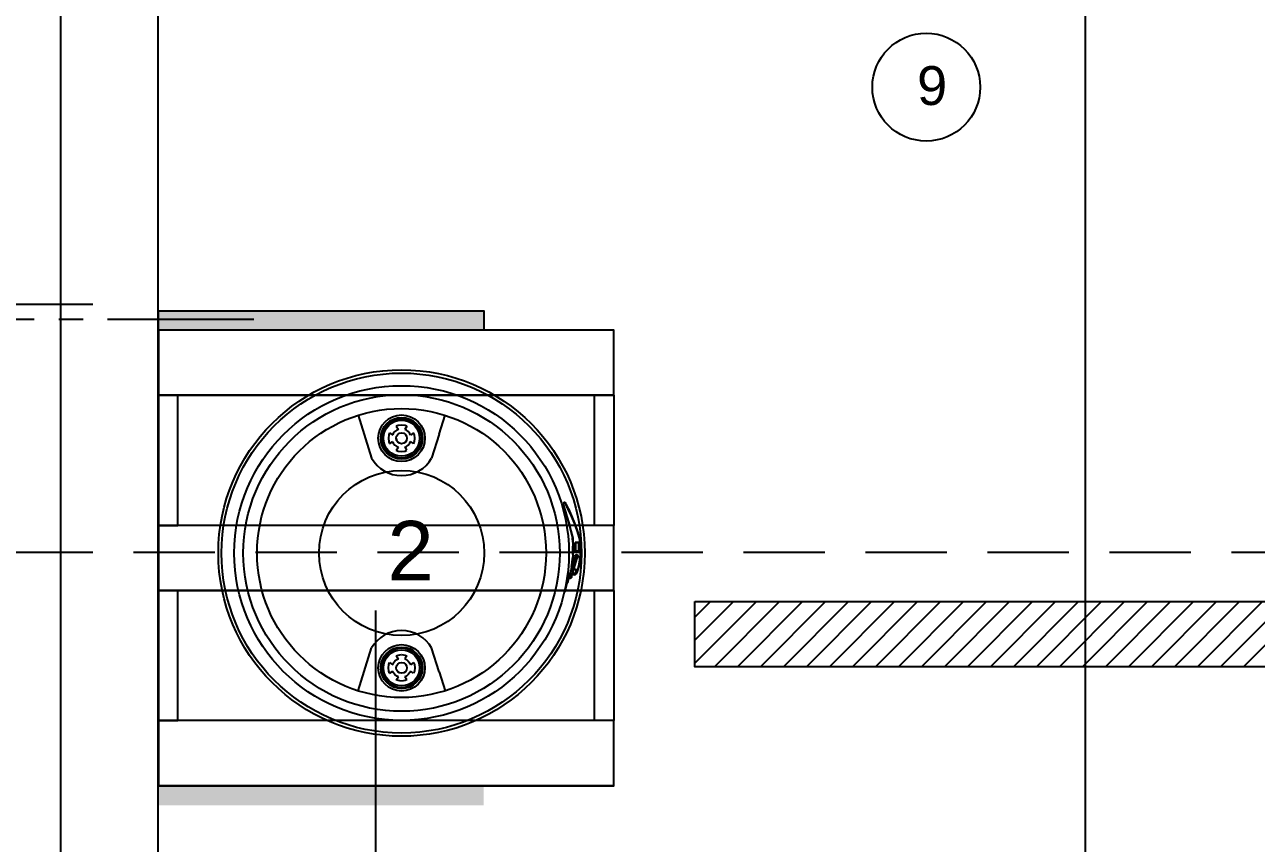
# Model space of a CAD drawing. Header units: millimetres. Extents: x 19989 to 114677, y -6335 to 49043.
# Drawn here: x 78277 to 80170, y 36350 to 37608 of the extents above; entities that cross this region are included whole.
import ezdxf

# ---------------------------------------------------------------- set-up
doc = ezdxf.new("R2010")
doc.units = ezdxf.units.MM
doc.header["$MEASUREMENT"] = 0
doc.linetypes.add('( Hidden )', pattern=[0.375, 0.25, -0.125])
doc.linetypes.add('CENTER2', pattern=[1.125, 0.75, -0.125, 0.125, -0.125])
doc.layers.get('Defpoints').update_dxf_attribs({"lineweight": 0})
doc.layers.add('Edges', color=7, linetype='Continuous')
doc.styles.add('ISO9', font='iso9.shx')
doc.styles.get("Standard").update_dxf_attribs({"font": 'arial.ttf'})
doc.dimstyles.new('DIM100', dxfattribs={"dimscale": 100, "dimtxt": 1, "dimasz": 1, "dimexe": 1, "dimexo": 1, "dimgap": 1, "dimtad": 1, "dimdec": 0, "dimzin": 0, "dimdsep": 46, "dimtxsty": 'ISO9', "dimblk1": 'TICK', "dimblk2": 'TICK', "dimsah": 1, "dimcen": 0.09, "dimclrd": 15, "dimclre": 15, "dimclrt": 1, "dimadec": 0, "dimazin": 0, "dimtfac": 1, "dimtdec": 0, "dimtofl": 0, "dimtmove": 2, "dimatfit": 3, "dimldrblk": 'TICK', "dimfxl": 1, "dimtolj": 1, "dimtzin": 0, "dimarcsym": 0})

# ---------------------------------------------------------------- blocks, each defined once
blk = doc.blocks.new('plasticwaterdrumplan')
at = {"layer": 'Edges'}
for p, q in [((19.145, 3.546), (22.004, 2.658)), ((37.522, 3.546), (34.663, 2.658)), ((19.798, 0.65), (19.828, 0.879)), ((19.828, 0.879), (19.879, 1.004)), ((19.879, 1.004), (20.087, 0.862)), ((20.087, 0.862), (20.13, 0.968)), ((20.13, 0.968), (20.231, 1.099)), ((20.231, 1.099), (20.363, 1.2)), ((20.327, 1.451), (20.452, 1.503)), ((20.327, 1.451), (20.468, 1.244)), ((20.363, 1.2), (20.468, 1.244)), ((20.452, 1.503), (20.68, 1.533)), ((20.68, 1.533), (20.909, 1.503)), ((20.68, 1.01), (20.773, 0.998)), ((21.034, 1.451), (20.892, 1.244)), ((20.892, 1.244), (20.998, 1.2)), ((20.909, 1.503), (21.034, 1.451)), ((20.998, 1.2), (21.129, 1.099)), ((21.129, 1.099), (21.23, 0.968)), ((21.23, 0.968), (21.274, 0.862)), ((21.481, 1.004), (21.274, 0.862)), ((21.481, 1.004), (21.533, 0.879)), ((21.533, 0.879), (21.563, 0.65)), ((35.134, 0.879), (35.104, 0.65)), ((35.186, 1.004), (35.134, 0.879)), ((35.186, 1.004), (35.393, 0.862)), ((35.437, 0.968), (35.393, 0.862)), ((35.538, 1.099), (35.437, 0.968)), ((35.669, 1.2), (35.538, 1.099)), ((35.758, 1.503), (35.633, 1.451)), ((35.633, 1.451), (35.775, 1.244)), ((35.775, 1.244), (35.669, 1.2)), ((35.987, 1.533), (35.758, 1.503)), ((35.987, 1.01), (35.894, 0.998)), ((36.215, 1.503), (35.987, 1.533)), ((36.341, 1.451), (36.199, 1.244)), ((36.304, 1.2), (36.199, 1.244)), ((36.341, 1.451), (36.215, 1.503)), ((36.436, 1.099), (36.304, 1.2)), ((36.537, 0.968), (36.436, 1.099)), ((36.581, 0.862), (36.537, 0.968)), ((36.788, 1.004), (36.581, 0.862)), ((36.839, 0.879), (36.788, 1.004)), ((36.87, 0.65), (36.839, 0.879)), ((19.828, 0.422), (19.798, 0.65)), ((19.879, 0.297), (19.828, 0.422)), ((19.879, 0.297), (20.087, 0.439)), ((20.13, 0.333), (20.087, 0.439)), ((20.231, 0.201), (20.13, 0.333)), ((20.363, 0.101), (20.231, 0.201)), ((20.327, -0.15), (20.468, 0.057)), ((20.468, 0.057), (20.363, 0.101)), ((20.998, 0.101), (20.892, 0.057)), ((21.034, -0.15), (20.892, 0.057)), ((21.129, 0.201), (20.998, 0.101)), ((21.23, 0.333), (21.129, 0.201)), ((21.274, 0.439), (21.23, 0.333)), ((21.481, 0.297), (21.274, 0.439)), ((21.533, 0.422), (21.481, 0.297)), ((21.563, 0.65), (21.533, 0.422)), ((35.104, 0.65), (35.134, 0.422)), ((35.134, 0.422), (35.186, 0.297)), ((35.186, 0.297), (35.393, 0.439)), ((35.393, 0.439), (35.437, 0.333)), ((35.437, 0.333), (35.538, 0.201)), ((35.538, 0.201), (35.669, 0.101)), ((35.633, -0.15), (35.775, 0.057)), ((35.669, 0.101), (35.775, 0.057)), ((36.199, 0.057), (36.304, 0.101)), ((36.341, -0.15), (36.199, 0.057)), ((36.304, 0.101), (36.436, 0.201)), ((36.436, 0.201), (36.537, 0.333)), ((36.537, 0.333), (36.581, 0.439)), ((36.788, 0.297), (36.581, 0.439)), ((36.788, 0.297), (36.839, 0.422)), ((36.839, 0.422), (36.87, 0.65)), ((20.452, -0.202), (20.327, -0.15)), ((20.68, -0.232), (20.452, -0.202)), ((20.909, -0.202), (20.68, -0.232)), ((21.034, -0.15), (20.909, -0.202)), ((35.633, -0.15), (35.758, -0.202)), ((35.758, -0.202), (35.987, -0.232)), ((35.987, -0.232), (36.215, -0.202)), ((36.215, -0.202), (36.341, -0.15)), ((20.411, -1.849), (22.004, -1.354)), ((36.256, -1.849), (34.663, -1.354)), ((20.411, -1.849), (19.15, -2.256)), ((36.256, -1.849), (37.517, -2.256)), ((25.724, -10.226), (26.594, -10.46)), ((25.728, -10.213), (26.776, -10.493)), ((26.359, -10.433), (26.532, -10.48)), ((26.364, -10.414), (26.537, -10.46)), ((26.537, -10.46), (26.532, -10.48)), ((26.537, -10.46), (26.59, -10.474)), ((26.599, -10.478), (26.59, -10.474)), ((26.594, -10.46), (26.602, -10.462)), ((26.607, -10.483), (26.599, -10.478)), ((26.616, -10.47), (26.602, -10.462)), ((26.602, -10.462), (26.745, -10.5)), ((26.607, -10.483), (26.614, -10.489)), ((26.621, -10.495), (26.614, -10.489)), ((26.623, -10.475), (26.616, -10.47)), ((26.628, -10.503), (26.621, -10.495)), ((26.629, -10.48), (26.623, -10.475)), ((26.633, -10.51), (26.628, -10.503)), ((26.635, -10.486), (26.629, -10.48)), ((26.638, -10.518), (26.633, -10.51)), ((26.64, -10.492), (26.635, -10.486)), ((26.642, -10.527), (26.638, -10.518)), ((26.645, -10.498), (26.64, -10.492)), ((26.641, -10.59), (26.644, -10.566)), ((26.646, -10.615), (26.641, -10.59)), ((26.645, -10.536), (26.642, -10.527)), ((26.644, -10.566), (26.654, -10.544)), ((26.649, -10.506), (26.645, -10.498)), ((26.646, -10.539), (26.645, -10.536)), ((26.65, -10.545), (26.646, -10.539)), ((26.658, -10.638), (26.646, -10.615)), ((26.653, -10.513), (26.649, -10.506)), ((26.65, -10.545), (26.649, -10.55)), ((26.658, -10.529), (26.65, -10.545)), ((26.656, -10.521), (26.653, -10.513)), ((26.654, -10.544), (26.67, -10.525)), ((26.658, -10.529), (26.656, -10.521)), ((26.676, -10.658), (26.658, -10.638)), ((26.662, -10.571), (26.66, -10.586)), ((26.66, -10.586), (26.663, -10.604)), ((26.668, -10.557), (26.662, -10.571)), ((26.663, -10.604), (26.673, -10.622)), ((26.679, -10.543), (26.668, -10.557)), ((26.67, -10.525), (26.692, -10.511)), ((26.673, -10.622), (26.688, -10.639)), ((26.699, -10.674), (26.676, -10.658)), ((26.696, -10.532), (26.679, -10.543)), ((26.696, -10.564), (26.688, -10.594)), ((26.688, -10.594), (26.696, -10.625)), ((26.688, -10.639), (26.708, -10.653)), ((26.692, -10.511), (26.717, -10.502)), ((26.718, -10.525), (26.696, -10.532)), ((26.718, -10.541), (26.696, -10.564)), ((26.696, -10.625), (26.718, -10.648)), ((26.725, -10.684), (26.699, -10.674)), ((26.708, -10.653), (26.731, -10.662)), ((26.717, -10.502), (26.745, -10.5)), ((26.742, -10.523), (26.718, -10.525)), ((26.749, -10.533), (26.718, -10.541)), ((26.718, -10.648), (26.772, -10.664)), ((26.731, -10.662), (26.756, -10.665)), ((26.767, -10.527), (26.742, -10.523)), ((26.745, -10.5), (26.773, -10.504)), ((26.745, -10.5), (26.772, -10.507)), ((26.78, -10.541), (26.749, -10.533)), ((26.756, -10.665), (26.772, -10.664)), ((26.791, -10.536), (26.767, -10.527)), ((26.8, -10.515), (26.772, -10.507)), ((26.772, -10.664), (26.81, -10.676)), ((26.773, -10.504), (26.8, -10.515)), ((26.776, -10.493), (27.012, -10.557)), ((26.776, -10.493), (26.8, -10.515)), ((26.78, -10.541), (26.805, -10.549)), ((26.811, -10.55), (26.791, -10.536)), ((26.8, -10.515), (26.823, -10.531)), ((26.811, -10.55), (26.805, -10.549)), ((26.812, -10.551), (26.811, -10.55)), ((26.812, -10.551), (26.846, -10.561)), ((26.823, -10.531), (26.841, -10.551)), ((26.841, -10.551), (26.846, -10.561)), ((26.846, -10.561), (27.073, -10.631)), ((27.073, -10.631), (27.115, -10.627)), ((27.078, -10.633), (27.073, -10.631)), ((27.078, -10.633), (27.114, -10.63)), ((27.087, -10.635), (27.078, -10.633)), ((27.087, -10.635), (27.114, -10.633)), ((27.098, -10.639), (27.087, -10.635)), ((27.098, -10.639), (27.114, -10.638)), ((27.11, -10.643), (27.098, -10.639)), ((27.11, -10.643), (27.114, -10.642)), ((27.114, -10.63), (27.115, -10.627)), ((27.114, -10.633), (27.114, -10.63)), ((27.114, -10.63), (27.168, -10.64)), ((27.114, -10.633), (27.168, -10.643)), ((27.114, -10.638), (27.114, -10.633)), ((27.114, -10.638), (27.167, -10.648)), ((27.114, -10.642), (27.166, -10.652)), ((27.148, -10.654), (27.114, -10.642)), ((27.169, -10.638), (27.115, -10.627)), ((27.165, -10.658), (27.148, -10.654)), ((28.039, -10.928), (27.148, -10.654)), ((27.165, -10.658), (27.434, -10.702)), ((27.435, -10.697), (27.166, -10.652)), ((27.436, -10.692), (27.167, -10.648)), ((27.437, -10.684), (27.168, -10.64)), ((27.436, -10.688), (27.168, -10.643)), ((27.437, -10.682), (27.169, -10.638)), ((29.804, -10.627), (29.334, -10.745)), ((29.805, -10.63), (29.334, -10.747)), ((29.806, -10.633), (29.335, -10.75)), ((29.807, -10.637), (29.335, -10.754)), ((29.808, -10.641), (29.335, -10.759)), ((29.336, -10.764), (29.809, -10.646)), ((30.282, -10.5), (29.804, -10.627)), ((30.283, -10.502), (29.805, -10.63)), ((30.284, -10.505), (29.806, -10.633)), ((30.285, -10.509), (29.807, -10.637)), ((30.286, -10.514), (29.808, -10.641)), ((29.809, -10.646), (30.288, -10.519)), ((30.757, -10.364), (30.282, -10.5)), ((30.758, -10.366), (30.283, -10.502)), ((30.759, -10.369), (30.284, -10.505)), ((30.761, -10.373), (30.285, -10.509)), ((30.763, -10.377), (30.286, -10.514)), ((30.288, -10.519), (30.764, -10.382)), ((30.318, -10.868), (30.797, -10.67)), ((30.801, -10.674), (30.321, -10.872)), ((30.757, -10.364), (31.23, -10.219)), ((31.231, -10.222), (30.758, -10.366)), ((31.232, -10.225), (30.759, -10.369)), ((31.234, -10.229), (30.761, -10.373)), ((31.235, -10.233), (30.763, -10.377)), ((30.764, -10.382), (31.304, -10.217)), ((30.797, -10.67), (31.262, -10.457)), ((31.266, -10.461), (30.801, -10.674)), ((31.27, -10.464), (30.804, -10.678)), ((31.273, -10.468), (30.807, -10.681)), ((31.276, -10.47), (30.809, -10.684)), ((31.278, -10.472), (30.811, -10.686)), ((31.263, -10.209), (31.23, -10.219)), ((31.264, -10.211), (31.231, -10.222)), ((31.265, -10.214), (31.232, -10.225)), ((31.267, -10.218), (31.234, -10.229)), ((31.269, -10.223), (31.235, -10.233)), ((31.262, -10.457), (31.333, -10.422)), ((31.263, -10.209), (31.297, -10.199)), ((31.298, -10.201), (31.264, -10.211)), ((31.299, -10.204), (31.265, -10.214)), ((31.302, -10.443), (31.266, -10.461)), ((31.3, -10.208), (31.267, -10.218)), ((31.302, -10.213), (31.269, -10.223)), ((31.306, -10.447), (31.27, -10.464)), ((31.309, -10.45), (31.273, -10.468)), ((31.312, -10.452), (31.276, -10.47)), ((31.314, -10.454), (31.278, -10.472)), ((31.297, -10.199), (31.331, -10.189)), ((31.331, -10.191), (31.298, -10.201)), ((31.332, -10.194), (31.299, -10.204)), ((31.334, -10.198), (31.3, -10.208)), ((31.335, -10.203), (31.302, -10.213)), ((31.337, -10.426), (31.302, -10.443)), ((31.304, -10.217), (31.337, -10.208)), ((31.342, -10.429), (31.306, -10.447)), ((31.345, -10.432), (31.309, -10.45)), ((31.348, -10.435), (31.312, -10.452)), ((31.314, -10.454), (31.35, -10.436)), ((31.364, -10.179), (31.331, -10.189)), ((31.365, -10.182), (31.331, -10.191)), ((31.366, -10.185), (31.332, -10.194)), ((31.333, -10.422), (31.403, -10.386)), ((31.367, -10.189), (31.334, -10.198)), ((31.369, -10.193), (31.335, -10.203)), ((31.337, -10.208), (31.404, -10.189)), ((31.373, -10.408), (31.337, -10.426)), ((31.377, -10.411), (31.342, -10.429)), ((31.381, -10.414), (31.345, -10.432)), ((31.384, -10.417), (31.348, -10.435)), ((31.35, -10.436), (31.386, -10.418)), ((31.398, -10.17), (31.364, -10.179)), ((31.399, -10.172), (31.365, -10.182)), ((31.4, -10.175), (31.366, -10.185)), ((31.401, -10.179), (31.367, -10.189)), ((31.402, -10.184), (31.369, -10.193)), ((31.408, -10.39), (31.373, -10.408)), ((31.413, -10.393), (31.377, -10.411)), ((31.416, -10.396), (31.381, -10.414)), ((31.419, -10.398), (31.384, -10.417)), ((31.422, -10.4), (31.386, -10.418)), ((31.398, -10.17), (31.432, -10.161)), ((31.433, -10.163), (31.399, -10.172)), ((31.434, -10.166), (31.4, -10.175)), ((31.435, -10.17), (31.401, -10.179)), ((31.436, -10.175), (31.402, -10.184)), ((31.403, -10.386), (31.438, -10.368)), ((31.404, -10.189), (31.437, -10.18)), ((31.443, -10.371), (31.408, -10.39)), ((31.448, -10.375), (31.413, -10.393)), ((31.451, -10.378), (31.416, -10.396)), ((31.454, -10.38), (31.419, -10.398)), ((31.422, -10.4), (31.457, -10.382)), ((31.466, -10.152), (31.432, -10.161)), ((31.467, -10.154), (31.433, -10.163)), ((31.467, -10.157), (31.434, -10.166)), ((31.468, -10.161), (31.435, -10.17)), ((31.469, -10.166), (31.436, -10.175)), ((31.437, -10.18), (31.504, -10.162)), ((31.438, -10.368), (31.508, -10.331)), ((31.478, -10.353), (31.443, -10.371)), ((31.483, -10.356), (31.448, -10.375)), ((31.486, -10.359), (31.451, -10.378)), ((31.489, -10.361), (31.454, -10.38)), ((31.457, -10.382), (31.492, -10.363)), ((31.5, -10.143), (31.466, -10.152)), ((31.501, -10.146), (31.467, -10.154)), ((31.501, -10.149), (31.467, -10.157)), ((31.502, -10.153), (31.468, -10.161)), ((31.503, -10.157), (31.469, -10.166)), ((31.513, -10.334), (31.478, -10.353)), ((31.517, -10.338), (31.483, -10.356)), ((31.521, -10.34), (31.486, -10.359)), ((31.524, -10.343), (31.489, -10.361)), ((31.527, -10.344), (31.492, -10.363)), ((31.5, -10.143), (31.534, -10.134)), ((31.535, -10.137), (31.501, -10.146)), ((31.535, -10.14), (31.501, -10.149)), ((31.536, -10.144), (31.502, -10.153)), ((31.537, -10.149), (31.503, -10.157)), ((31.504, -10.162), (31.538, -10.154)), ((31.508, -10.331), (31.542, -10.312)), ((31.547, -10.316), (31.513, -10.334)), ((31.552, -10.319), (31.517, -10.338)), ((31.556, -10.322), (31.521, -10.34)), ((31.559, -10.324), (31.524, -10.343)), ((31.561, -10.325), (31.527, -10.344)), ((31.568, -10.126), (31.534, -10.134)), ((31.569, -10.129), (31.535, -10.137)), ((31.569, -10.132), (31.535, -10.14)), ((31.57, -10.136), (31.536, -10.144)), ((31.571, -10.141), (31.537, -10.149)), ((31.538, -10.154), (31.591, -10.141)), ((31.542, -10.312), (31.609, -10.274)), ((31.581, -10.297), (31.547, -10.316)), ((31.586, -10.3), (31.552, -10.319)), ((31.59, -10.302), (31.556, -10.322)), ((31.593, -10.305), (31.559, -10.324)), ((31.561, -10.325), (31.596, -10.306)), ((31.603, -10.118), (31.568, -10.126)), ((31.601, -10.121), (31.569, -10.129)), ((31.599, -10.125), (31.569, -10.132)), ((31.597, -10.13), (31.57, -10.136)), ((31.594, -10.135), (31.571, -10.141)), ((31.615, -10.277), (31.581, -10.297)), ((31.62, -10.281), (31.586, -10.3)), ((31.624, -10.283), (31.59, -10.302)), ((31.594, -10.135), (31.591, -10.141)), ((31.591, -10.141), (31.604, -10.145)), ((31.627, -10.285), (31.593, -10.305)), ((31.597, -10.13), (31.594, -10.135)), ((31.61, -10.14), (31.594, -10.135)), ((31.63, -10.287), (31.596, -10.306)), ((31.599, -10.125), (31.597, -10.13)), ((31.616, -10.135), (31.597, -10.13)), ((31.601, -10.121), (31.599, -10.125)), ((31.621, -10.131), (31.599, -10.125)), ((31.603, -10.118), (31.601, -10.121)), ((31.625, -10.128), (31.601, -10.121)), ((31.603, -10.118), (31.628, -10.125)), ((31.627, -10.126), (31.603, -10.118)), ((31.604, -10.145), (31.623, -10.153)), ((31.609, -10.274), (31.665, -10.242)), ((31.63, -10.148), (31.61, -10.14)), ((31.648, -10.258), (31.615, -10.277)), ((31.616, -10.135), (31.621, -10.131)), ((31.637, -10.143), (31.616, -10.135)), ((31.653, -10.261), (31.62, -10.281)), ((31.621, -10.131), (31.625, -10.128)), ((31.643, -10.14), (31.621, -10.131)), ((31.623, -10.153), (31.639, -10.162)), ((31.657, -10.264), (31.624, -10.283)), ((31.625, -10.128), (31.627, -10.126)), ((31.647, -10.137), (31.625, -10.128)), ((31.627, -10.126), (31.628, -10.125)), ((31.65, -10.135), (31.627, -10.126)), ((31.661, -10.266), (31.627, -10.285)), ((31.651, -10.134), (31.628, -10.125)), ((31.647, -10.158), (31.63, -10.148)), ((31.663, -10.268), (31.63, -10.287)), ((31.643, -10.14), (31.637, -10.143)), ((31.654, -10.154), (31.637, -10.143)), ((31.639, -10.162), (31.652, -10.174)), ((31.647, -10.137), (31.643, -10.14)), ((31.661, -10.151), (31.643, -10.14)), ((31.65, -10.135), (31.647, -10.137)), ((31.666, -10.148), (31.647, -10.137)), ((31.661, -10.17), (31.647, -10.158)), ((31.673, -10.244), (31.648, -10.258)), ((31.65, -10.135), (31.651, -10.134)), ((31.669, -10.146), (31.65, -10.135)), ((31.67, -10.146), (31.651, -10.134)), ((31.652, -10.174), (31.662, -10.187)), ((31.681, -10.245), (31.653, -10.261)), ((31.661, -10.151), (31.654, -10.154)), ((31.669, -10.167), (31.654, -10.154)), ((31.688, -10.246), (31.657, -10.264)), ((31.666, -10.148), (31.661, -10.151)), ((31.675, -10.164), (31.661, -10.151)), ((31.671, -10.184), (31.661, -10.17)), ((31.693, -10.247), (31.661, -10.266)), ((31.662, -10.187), (31.667, -10.201)), ((31.663, -10.268), (31.697, -10.248)), ((31.696, -10.248), (31.663, -10.268)), ((31.668, -10.233), (31.665, -10.242)), ((31.665, -10.242), (31.673, -10.244)), ((31.669, -10.146), (31.666, -10.148)), ((31.681, -10.161), (31.666, -10.148)), ((31.667, -10.201), (31.67, -10.216)), ((31.67, -10.216), (31.668, -10.233)), ((31.669, -10.146), (31.67, -10.146)), ((31.684, -10.16), (31.669, -10.146)), ((31.669, -10.167), (31.675, -10.164)), ((31.679, -10.181), (31.669, -10.167)), ((31.67, -10.146), (31.685, -10.159)), ((31.677, -10.199), (31.671, -10.184)), ((31.673, -10.244), (31.677, -10.231)), ((31.673, -10.244), (31.681, -10.245)), ((31.675, -10.164), (31.681, -10.161)), ((31.686, -10.178), (31.675, -10.164)), ((31.679, -10.215), (31.677, -10.199)), ((31.677, -10.231), (31.679, -10.215)), ((31.686, -10.178), (31.679, -10.181)), ((31.685, -10.196), (31.679, -10.181)), ((31.681, -10.161), (31.684, -10.16)), ((31.692, -10.176), (31.681, -10.161)), ((31.681, -10.245), (31.686, -10.231)), ((31.681, -10.245), (31.688, -10.246)), ((31.684, -10.16), (31.685, -10.159)), ((31.695, -10.175), (31.684, -10.16)), ((31.696, -10.175), (31.685, -10.159)), ((31.693, -10.194), (31.685, -10.196)), ((31.688, -10.213), (31.685, -10.196)), ((31.692, -10.176), (31.686, -10.178)), ((31.693, -10.194), (31.686, -10.178)), ((31.686, -10.231), (31.688, -10.213)), ((31.686, -10.231), (31.693, -10.23)), ((31.695, -10.212), (31.688, -10.213)), ((31.688, -10.246), (31.693, -10.23)), ((31.688, -10.246), (31.693, -10.247)), ((31.695, -10.175), (31.692, -10.176)), ((31.698, -10.193), (31.692, -10.176)), ((31.698, -10.193), (31.693, -10.194)), ((31.695, -10.212), (31.693, -10.194)), ((31.693, -10.23), (31.695, -10.212)), ((31.693, -10.247), (31.699, -10.229)), ((31.693, -10.23), (31.699, -10.229)), ((31.693, -10.247), (31.696, -10.248)), ((31.695, -10.175), (31.696, -10.175)), ((31.702, -10.192), (31.695, -10.175)), ((31.701, -10.211), (31.695, -10.212)), ((31.703, -10.192), (31.696, -10.175)), ((31.696, -10.248), (31.702, -10.229)), ((31.696, -10.248), (31.697, -10.248)), ((31.697, -10.248), (31.703, -10.229)), ((31.702, -10.192), (31.698, -10.193)), ((31.701, -10.211), (31.698, -10.193)), ((31.699, -10.229), (31.701, -10.211)), ((31.699, -10.229), (31.702, -10.229)), ((31.704, -10.21), (31.701, -10.211)), ((31.702, -10.192), (31.703, -10.192)), ((31.704, -10.21), (31.702, -10.192)), ((31.702, -10.229), (31.704, -10.21)), ((31.702, -10.229), (31.703, -10.229)), ((31.703, -10.192), (31.706, -10.21)), ((31.706, -10.21), (31.703, -10.229)), ((31.704, -10.21), (31.706, -10.21)), ((26.753, -10.689), (26.725, -10.684)), ((26.781, -10.686), (26.753, -10.689)), ((26.806, -10.678), (26.781, -10.686)), ((26.81, -10.676), (26.806, -10.678)), ((26.81, -10.676), (26.933, -10.714)), ((26.902, -10.773), (26.891, -10.827)), ((26.891, -10.827), (26.896, -10.882)), ((26.894, -10.827), (26.891, -10.827)), ((26.894, -10.827), (26.904, -10.774)), ((26.898, -10.882), (26.894, -10.827)), ((26.897, -10.828), (26.894, -10.827)), ((26.896, -10.882), (26.914, -10.935)), ((26.898, -10.882), (26.896, -10.882)), ((26.897, -10.828), (26.907, -10.775)), ((26.901, -10.881), (26.897, -10.828)), ((26.902, -10.828), (26.897, -10.828)), ((26.901, -10.881), (26.898, -10.882)), ((26.916, -10.933), (26.898, -10.882)), ((26.906, -10.88), (26.901, -10.881)), ((26.919, -10.932), (26.901, -10.881)), ((26.926, -10.723), (26.902, -10.773)), ((26.902, -10.773), (26.904, -10.774)), ((26.902, -10.828), (26.911, -10.776)), ((26.906, -10.88), (26.902, -10.828)), ((26.904, -10.774), (26.928, -10.725)), ((26.904, -10.774), (26.907, -10.775)), ((26.906, -10.828), (26.916, -10.778)), ((26.91, -10.879), (26.906, -10.828)), ((26.923, -10.93), (26.906, -10.88)), ((26.907, -10.775), (26.931, -10.726)), ((26.907, -10.775), (26.911, -10.776)), ((26.927, -10.928), (26.91, -10.879)), ((26.911, -10.776), (26.934, -10.729)), ((26.921, -10.779), (26.912, -10.828)), ((26.912, -10.828), (26.916, -10.878)), ((26.916, -10.933), (26.914, -10.935)), ((26.914, -10.935), (26.945, -10.98)), ((26.916, -10.778), (26.938, -10.731)), ((26.916, -10.878), (26.932, -10.925)), ((26.919, -10.932), (26.916, -10.933)), ((26.947, -10.979), (26.916, -10.933)), ((26.923, -10.93), (26.919, -10.932)), ((26.95, -10.976), (26.919, -10.932)), ((26.943, -10.734), (26.921, -10.779)), ((26.953, -10.974), (26.923, -10.93)), ((26.933, -10.714), (26.926, -10.723)), ((26.928, -10.725), (26.926, -10.723)), ((26.956, -10.97), (26.927, -10.928)), ((26.928, -10.725), (26.936, -10.715)), ((26.931, -10.726), (26.928, -10.725)), ((26.931, -10.726), (26.94, -10.716)), ((26.934, -10.729), (26.931, -10.726)), ((26.932, -10.925), (26.96, -10.967)), ((26.936, -10.715), (26.933, -10.714)), ((26.934, -10.729), (26.944, -10.717)), ((26.94, -10.716), (26.936, -10.715)), ((26.938, -10.731), (26.949, -10.719)), ((26.944, -10.717), (26.94, -10.716)), ((26.955, -10.72), (26.943, -10.734)), ((26.949, -10.719), (26.944, -10.717)), ((26.945, -10.98), (26.947, -10.979)), ((26.945, -10.98), (26.987, -11.016)), ((26.947, -10.979), (26.95, -10.976)), ((26.989, -11.014), (26.947, -10.979)), ((26.955, -10.72), (26.949, -10.719)), ((26.95, -10.976), (26.953, -10.974)), ((26.99, -11.011), (26.95, -10.976)), ((26.993, -11.008), (26.953, -10.974)), ((27.048, -10.749), (26.955, -10.72)), ((26.995, -11.004), (26.956, -10.97)), ((26.96, -10.967), (26.998, -10.999)), ((26.989, -11.014), (26.987, -11.016)), ((26.987, -11.016), (27.037, -11.04)), ((26.99, -11.011), (26.989, -11.014)), ((27.038, -11.038), (26.989, -11.014)), ((26.993, -11.008), (26.99, -11.011)), ((27.039, -11.035), (26.99, -11.011)), ((27.041, -11.031), (26.993, -11.008)), ((27.043, -11.026), (26.995, -11.004)), ((26.998, -10.999), (27.045, -11.022)), ((27.018, -10.779), (27, -10.846)), ((27, -10.846), (27.018, -10.913)), ((27.048, -10.749), (27.018, -10.779)), ((27.018, -10.913), (27.067, -10.962)), ((27.038, -11.038), (27.037, -11.04)), ((27.314, -11.133), (27.037, -11.04)), ((27.314, -11.13), (27.038, -11.038)), ((27.315, -11.127), (27.039, -11.035)), ((27.316, -11.123), (27.041, -11.031)), ((27.318, -11.119), (27.043, -11.026)), ((27.045, -11.022), (27.319, -11.114)), ((27.259, -10.814), (27.048, -10.749)), ((27.067, -10.962), (27.134, -10.98)), ((27.134, -10.98), (27.201, -10.962)), ((27.201, -10.962), (27.25, -10.913)), ((27.25, -10.913), (27.268, -10.846)), ((27.268, -10.846), (27.259, -10.814)), ((28.001, -11.042), (27.259, -10.814)), ((27.597, -11.204), (27.314, -11.13)), ((27.314, -11.133), (27.596, -11.206)), ((27.597, -11.2), (27.315, -11.127)), ((27.598, -11.196), (27.316, -11.123)), ((27.599, -11.192), (27.318, -11.119)), ((27.319, -11.114), (27.6, -11.187)), ((27.434, -10.702), (27.704, -10.737)), ((27.705, -10.732), (27.435, -10.697)), ((27.706, -10.723), (27.436, -10.688)), ((27.705, -10.727), (27.436, -10.692)), ((27.437, -10.682), (27.706, -10.717)), ((27.706, -10.72), (27.437, -10.684)), ((27.883, -11.259), (27.596, -11.206)), ((27.884, -11.254), (27.597, -11.2)), ((27.883, -11.257), (27.597, -11.204)), ((27.884, -11.25), (27.598, -11.196)), ((27.885, -11.245), (27.599, -11.192)), ((27.6, -11.187), (27.886, -11.24)), ((27.704, -10.737), (27.975, -10.764)), ((27.976, -10.754), (27.705, -10.727)), ((27.976, -10.759), (27.705, -10.732)), ((27.706, -10.717), (27.977, -10.744)), ((27.977, -10.746), (27.706, -10.72)), ((27.976, -10.75), (27.706, -10.723)), ((28.173, -11.291), (27.883, -11.257)), ((28.172, -11.294), (27.883, -11.259)), ((28.173, -11.283), (27.884, -11.25)), ((28.173, -11.288), (27.884, -11.254)), ((28.174, -11.279), (27.885, -11.245)), ((27.886, -11.24), (28.174, -11.273)), ((27.975, -10.764), (28.247, -10.782)), ((28.248, -10.767), (27.976, -10.75)), ((28.248, -10.772), (27.976, -10.754)), ((28.247, -10.776), (27.976, -10.759)), ((28.248, -10.762), (27.977, -10.744)), ((28.248, -10.764), (27.977, -10.746)), ((28.038, -11.107), (28.001, -11.042)), ((28.008, -11.044), (28.001, -11.042)), ((28.008, -11.044), (28.042, -11.103)), ((28.015, -11.047), (28.008, -11.044)), ((28.015, -11.047), (28.045, -11.098)), ((28.021, -11.048), (28.015, -11.047)), ((28.021, -11.048), (28.048, -11.095)), ((28.025, -11.05), (28.021, -11.048)), ((28.025, -11.05), (28.05, -11.092)), ((28.028, -11.051), (28.025, -11.05)), ((28.028, -11.051), (28.052, -11.09)), ((28.029, -11.051), (28.028, -11.051)), ((28.052, -11.09), (28.029, -11.051)), ((28.029, -11.051), (28.068, -11.063)), ((28.126, -11.13), (28.038, -11.107)), ((28.039, -10.928), (28.095, -10.896)), ((28.045, -10.93), (28.039, -10.928)), ((28.045, -11.098), (28.042, -11.103)), ((28.042, -11.103), (28.125, -11.125)), ((28.096, -10.901), (28.045, -10.93)), ((28.052, -10.932), (28.045, -10.93)), ((28.048, -11.095), (28.045, -11.098)), ((28.045, -11.098), (28.124, -11.12)), ((28.05, -11.092), (28.048, -11.095)), ((28.048, -11.095), (28.124, -11.115)), ((28.052, -11.09), (28.05, -11.092)), ((28.05, -11.092), (28.123, -11.112)), ((28.096, -10.907), (28.052, -10.932)), ((28.057, -10.934), (28.052, -10.932)), ((28.123, -11.109), (28.052, -11.09)), ((28.097, -10.911), (28.057, -10.934)), ((28.061, -10.935), (28.057, -10.934)), ((28.097, -10.914), (28.061, -10.935)), ((28.065, -10.936), (28.061, -10.935)), ((28.065, -10.936), (28.098, -10.917)), ((28.065, -10.936), (28.106, -10.949)), ((28.078, -11.066), (28.068, -11.063)), ((28.078, -11.066), (28.086, -11.068)), ((28.086, -11.068), (28.088, -11.069)), ((28.088, -11.069), (28.093, -11.071)), ((28.093, -11.071), (28.096, -11.071)), ((28.095, -10.896), (28.182, -10.919)), ((28.179, -10.924), (28.096, -10.901)), ((28.096, -10.907), (28.096, -10.901)), ((28.176, -10.928), (28.096, -10.907)), ((28.097, -10.911), (28.096, -10.907)), ((28.096, -11.071), (28.099, -11.072)), ((28.173, -10.931), (28.097, -10.911)), ((28.097, -10.914), (28.097, -10.911)), ((28.171, -10.934), (28.097, -10.914)), ((28.098, -10.917), (28.097, -10.914)), ((28.098, -10.917), (28.169, -10.936)), ((28.099, -11.072), (28.101, -11.073)), ((28.106, -11.074), (28.101, -11.073)), ((28.106, -10.949), (28.107, -10.949)), ((28.106, -11.074), (28.137, -11.069)), ((28.107, -10.949), (28.11, -10.95)), ((28.11, -10.95), (28.112, -10.951)), ((28.112, -10.951), (28.115, -10.952)), ((28.145, -10.962), (28.115, -10.952)), ((28.187, -11.072), (28.123, -11.109)), ((28.123, -11.112), (28.189, -11.074)), ((28.123, -11.112), (28.123, -11.109)), ((28.124, -11.115), (28.123, -11.112)), ((28.124, -11.115), (28.192, -11.076)), ((28.124, -11.12), (28.196, -11.079)), ((28.124, -11.12), (28.124, -11.115)), ((28.125, -11.125), (28.124, -11.12)), ((28.125, -11.125), (28.2, -11.082)), ((28.204, -11.085), (28.126, -11.13)), ((28.137, -11.069), (28.161, -11.048)), ((28.166, -10.986), (28.145, -10.962)), ((28.161, -11.048), (28.172, -11.018)), ((28.172, -11.018), (28.166, -10.986)), ((28.171, -10.934), (28.169, -10.936)), ((28.169, -10.936), (28.206, -11)), ((28.173, -10.931), (28.171, -10.934)), ((28.209, -11), (28.171, -10.934)), ((28.172, -11.294), (28.464, -11.307)), ((28.176, -10.928), (28.173, -10.931)), ((28.212, -11), (28.173, -10.931)), ((28.464, -11.297), (28.173, -11.283)), ((28.464, -11.301), (28.173, -11.288)), ((28.464, -11.304), (28.173, -11.291)), ((28.174, -11.273), (28.464, -11.287)), ((28.464, -11.292), (28.174, -11.279)), ((28.179, -10.924), (28.176, -10.928)), ((28.217, -10.999), (28.176, -10.928)), ((28.222, -10.998), (28.179, -10.924)), ((28.182, -10.919), (28.228, -10.998)), ((28.206, -11), (28.187, -11.072)), ((28.189, -11.074), (28.187, -11.072)), ((28.189, -11.074), (28.209, -11)), ((28.192, -11.076), (28.189, -11.074)), ((28.192, -11.076), (28.212, -11)), ((28.196, -11.079), (28.192, -11.076)), ((28.196, -11.079), (28.217, -10.999)), ((28.2, -11.082), (28.196, -11.079)), ((28.2, -11.082), (28.222, -10.998)), ((28.228, -10.998), (28.204, -11.085)), ((28.206, -11), (28.209, -11)), ((28.209, -11), (28.212, -11)), ((28.212, -11), (28.217, -10.999)), ((28.217, -10.999), (28.222, -10.998)), ((28.519, -10.785), (28.247, -10.776)), ((28.247, -10.782), (28.519, -10.791)), ((28.248, -10.762), (28.52, -10.77)), ((28.52, -10.773), (28.248, -10.764)), ((28.52, -10.776), (28.248, -10.767)), ((28.519, -10.781), (28.248, -10.772)), ((28.433, -10.932), (29.046, -10.923)), ((28.436, -11.169), (28.433, -10.932)), ((28.433, -10.932), (28.438, -10.937)), ((28.436, -11.169), (29.049, -11.16)), ((28.441, -11.163), (28.436, -11.169)), ((29.041, -10.928), (28.438, -10.937)), ((28.438, -10.937), (28.441, -11.163)), ((28.438, -10.937), (28.443, -10.941)), ((29.044, -11.155), (28.441, -11.163)), ((28.446, -11.158), (28.441, -11.163)), ((29.036, -10.933), (28.443, -10.941)), ((28.443, -10.941), (28.446, -11.158)), ((28.443, -10.941), (28.447, -10.946)), ((29.039, -11.15), (28.446, -11.158)), ((28.45, -11.154), (28.446, -11.158)), ((29.032, -10.937), (28.447, -10.946)), ((28.447, -10.946), (28.45, -10.949)), ((28.447, -10.946), (28.45, -11.154)), ((29.029, -10.941), (28.45, -10.949)), ((28.45, -10.949), (28.453, -11.151)), ((28.45, -10.949), (28.453, -10.951)), ((29.035, -11.146), (28.45, -11.154)), ((28.453, -11.151), (28.45, -11.154)), ((28.453, -10.951), (29.026, -10.943)), ((28.456, -11.148), (28.453, -10.951)), ((29.031, -11.143), (28.453, -11.151)), ((28.456, -11.148), (28.453, -11.151)), ((29.029, -11.14), (28.456, -11.148)), ((28.464, -11.287), (28.754, -11.28)), ((28.754, -11.286), (28.464, -11.292)), ((28.755, -11.29), (28.464, -11.297)), ((28.755, -11.295), (28.464, -11.301)), ((28.755, -11.298), (28.464, -11.304)), ((28.755, -11.3), (28.464, -11.307)), ((28.792, -10.781), (28.519, -10.781)), ((28.792, -10.785), (28.519, -10.785)), ((28.519, -10.791), (28.792, -10.791)), ((28.52, -10.77), (28.791, -10.77)), ((28.791, -10.773), (28.52, -10.773)), ((28.792, -10.776), (28.52, -10.776)), ((28.754, -11.28), (29.043, -11.254)), ((29.044, -11.259), (28.754, -11.286)), ((29.045, -11.264), (28.755, -11.29)), ((29.045, -11.268), (28.755, -11.295)), ((29.045, -11.271), (28.755, -11.298)), ((29.046, -11.274), (28.755, -11.3)), ((29.063, -10.762), (28.791, -10.77)), ((29.063, -10.764), (28.791, -10.773)), ((29.063, -10.768), (28.792, -10.776)), ((29.063, -10.772), (28.792, -10.781)), ((29.064, -10.777), (28.792, -10.785)), ((28.792, -10.791), (29.064, -10.782)), ((29.026, -10.943), (29.029, -10.941)), ((29.026, -10.943), (29.029, -11.14)), ((29.029, -10.941), (29.032, -10.937)), ((29.031, -11.143), (29.029, -10.941)), ((29.031, -11.143), (29.029, -11.14)), ((29.035, -11.146), (29.031, -11.143)), ((29.032, -10.937), (29.036, -10.933)), ((29.035, -11.146), (29.032, -10.937)), ((29.039, -11.15), (29.035, -11.146)), ((29.036, -10.933), (29.041, -10.928)), ((29.039, -11.15), (29.036, -10.933)), ((29.044, -11.155), (29.039, -11.15)), ((29.041, -10.928), (29.046, -10.923)), ((29.044, -11.155), (29.041, -10.928)), ((29.043, -11.254), (29.327, -11.208)), ((29.049, -11.16), (29.044, -11.155)), ((29.327, -11.213), (29.044, -11.259)), ((29.329, -11.218), (29.045, -11.264)), ((29.331, -11.222), (29.045, -11.268)), ((29.332, -11.225), (29.045, -11.271)), ((29.046, -10.923), (29.049, -11.16)), ((29.046, -11.274), (29.333, -11.227)), ((29.063, -10.762), (29.334, -10.745)), ((29.334, -10.747), (29.063, -10.764)), ((29.335, -10.75), (29.063, -10.768)), ((29.326, -10.756), (29.063, -10.772)), ((29.327, -10.76), (29.064, -10.777)), ((29.064, -10.782), (29.328, -10.765)), ((29.335, -10.754), (29.326, -10.756)), ((29.326, -10.756), (29.327, -10.76)), ((29.327, -10.761), (29.332, -10.759)), ((29.332, -10.759), (29.327, -10.76)), ((29.327, -10.76), (29.327, -10.761)), ((29.327, -10.761), (29.328, -10.765)), ((29.327, -11.208), (29.33, -11.207)), ((29.327, -11.211), (29.327, -11.208)), ((29.327, -11.211), (29.33, -11.21)), ((29.327, -11.211), (29.327, -11.213)), ((29.331, -11.212), (29.327, -11.213)), ((29.327, -11.213), (29.329, -11.216)), ((29.328, -10.766), (29.336, -10.764)), ((29.328, -10.765), (29.336, -10.764)), ((29.328, -10.765), (29.328, -10.766)), ((29.83, -11.053), (29.329, -11.216)), ((29.329, -11.216), (29.329, -11.218)), ((29.329, -11.218), (29.33, -11.22)), ((29.33, -11.21), (29.827, -11.048)), ((29.832, -11.057), (29.33, -11.22)), ((29.33, -11.207), (29.33, -11.21)), ((29.33, -11.21), (29.331, -11.212)), ((29.33, -11.22), (29.331, -11.222)), ((29.331, -11.222), (29.332, -11.225)), ((29.332, -10.759), (29.335, -10.759)), ((29.834, -11.061), (29.332, -11.225)), ((29.332, -11.225), (29.333, -11.227)), ((29.836, -11.063), (29.333, -11.227)), ((29.333, -11.227), (29.334, -11.23)), ((29.334, -10.747), (29.334, -10.745)), ((29.335, -10.75), (29.334, -10.747)), ((29.837, -11.066), (29.334, -11.23)), ((29.335, -10.754), (29.335, -10.75)), ((29.335, -10.754), (29.335, -10.759)), ((29.335, -10.759), (29.336, -10.764)), ((29.827, -11.048), (30.318, -10.868)), ((30.321, -10.872), (29.83, -11.053)), ((30.324, -10.876), (29.832, -11.057)), ((30.327, -10.879), (29.834, -11.061)), ((30.329, -10.882), (29.836, -11.063)), ((30.33, -10.884), (29.837, -11.066)), ((30.804, -10.678), (30.324, -10.876)), ((30.807, -10.681), (30.327, -10.879)), ((30.809, -10.684), (30.329, -10.882)), ((30.33, -10.884), (30.811, -10.686))]:
    blk.add_line(p, q, dxfattribs=at)
for centre, radius in [((28.334, 0.652), 12.215), ((28.334, 0.652), 11.999), ((28.334, 0.652), 11.157), ((28.334, 0.652), 10.549), ((28.334, 0.652), 9.633), ((20.68, 0.65), 1.552), ((20.68, 0.65), 1.39), ((20.68, 0.65), 1.329), ((20.68, 0.65), 1.204), ((35.987, 0.65), 1.552), ((35.987, 0.65), 1.39), ((35.987, 0.65), 1.329), ((35.987, 0.65), 1.204), ((20.68, 0.65), 0.36), ((35.987, 0.65), 0.36)]:
    blk.add_circle(centre, radius, dxfattribs=at)
for centre, start, end in [((20.855, 0.652), 299.81686, 60.18314), ((35.812, 0.652), 119.81686, 240.18314)]:
    blk.add_arc(centre, 2.312, start, end, dxfattribs=at)
blk = doc.blocks.new('TICK')
at = {"color": 2}
blk.add_line((-1, 0), (1, 0), dxfattribs=at)
at = {"color": 2, "const_width": 0.3, "flags": 128}
blk.add_lwpolyline([(-0.707, -0.707), (0.707, 0.707)], dxfattribs=at)
blk = doc.blocks.new('*D36')
at = {"color": 15, "linetype": 'CENTER2', "lineweight": -2, "transparency": 16777216}
for p, q in [((78232, 38853.4), (77295, 38853.4)), ((77395, 34953.4), (77395, 38753.4)), ((78232, 34853.4), (77295, 34853.4))]:
    blk.add_line(p, q, dxfattribs=at)
at = {"layer": 'Defpoints', "color": 0, "linetype": 'CENTER2', "transparency": 16777216}
for p in [(77395, 38853.4), (78332, 38853.4), (78332, 34853.4)]:
    blk.add_point(p, dxfattribs=at)
at = {"color": 15, "linetype": 'CENTER2', "lineweight": -2, "transparency": 16777216, "xscale": 100, "yscale": 100, "zscale": 100}
for p, rotation in [((77395, 38853.4), 90), ((77395, 34853.4), 270)]:
    blk.add_blockref('TICK', p, dxfattribs=dict(at, rotation=rotation))
at = {"color": 1, "linetype": 'CENTER2', "transparency": 16777216, "insert": (77245, 36853.4), "char_height": 100, "attachment_point": 5, "rotation": 90, "style": 'ISO9'}
blk.add_mtext('\\A1;4000', dxfattribs=at)
blk = doc.blocks.new('*D38')
at = {"color": 15, "lineweight": -2, "transparency": 16777216}
for p, q in [((78382, 37778.4), (77826.3, 37778.4)), ((77926.3, 37678.4), (77926.3, 37278.4)), ((78382, 37178.4), (77826.3, 37178.4))]:
    blk.add_line(p, q, dxfattribs=at)
at = {"layer": 'Defpoints', "color": 0, "transparency": 16777216}
for p in [(78482, 37778.4), (77926.3, 37178.4), (78482, 37178.4)]:
    blk.add_point(p, dxfattribs=at)
at = {"color": 15, "lineweight": -2, "transparency": 16777216, "xscale": 100, "yscale": 100, "zscale": 100}
for p, rotation in [((77926.3, 37778.4), 90), ((77926.3, 37178.4), 270)]:
    blk.add_blockref('TICK', p, dxfattribs=dict(at, rotation=rotation))
at = {"color": 1, "transparency": 16777216, "insert": (77776.3, 37478.4), "char_height": 100, "attachment_point": 5, "rotation": 90, "style": 'ISO9'}
blk.add_mtext('\\A1;600', dxfattribs=at)

msp = doc.modelspace()

# ---------------------------------------------------------------- hatches: boundary and pattern name
h = msp.add_hatch(color=256)
h.dxf.hatch_style = 1
h.paths.add_polyline_path([(78482.6, 36438.6), (78482.6, 36408.6), (78982.6, 36408.6), (78982.6, 36438.6)])
h.paths.add_polyline_path([(78482.6, 37168.6), (78482.6, 37138.6), (78982.6, 37138.6), (78982.6, 37168.6)])
h = msp.add_hatch()
h.set_pattern_fill('ANSI31', color=1, scale=200)
h.set_pattern_definition([(45, (-5619.89, 14066.58), (-17.6776695, 17.6776695), [])])
h.paths.add_polyline_path([(80507, 36721.5), (79307, 36721.5), (79307, 36621.5), (80507, 36621.5)])

# ---------------------------------------------------------------- linework, layer by layer
for points in [[(79907, 38928.4), (79907, 33727.8)], [(78332, 38778.4), (78332, 34928.4)], [(78482, 34928.4), (78482, 38778.4), (78332, 38778.4)], [(78482.6, 37138.6), (78482.6, 37168.6), (78982.6, 37168.6), (78982.6, 37138.6), (78482.6, 37138.6)], [(79182.6, 37138.6), (78482.6, 37138.6)], [(78482.6, 37138.6), (78482.6, 37038.6), (79182.6, 37038.6), (79182.6, 37138.6), (78482.6, 37138.6)], [(78482.6, 36838.6), (78512.6, 36838.6), (78512.6, 37038.6), (78482.6, 37038.6), (78482.6, 36838.6)], [(79182.6, 37038.6), (78482.6, 37038.6)], [(78512.6, 36838.6), (78512.6, 37038.6)], [(78512.6, 36838.6), (78512.6, 37038.6)], [(79182.6, 37038.6), (79182.6, 36838.6), (79152.6, 36838.6), (79152.6, 37038.6), (79182.6, 37038.6)], [(79182.6, 36838.6), (78482.6, 36838.6)], [(78482.6, 36838.6), (78482.6, 36738.6), (79182.6, 36738.6), (79182.6, 36838.6), (78482.6, 36838.6)], [(78482.6, 36538.6), (78512.6, 36538.6), (78512.6, 36738.6), (78482.6, 36738.6), (78482.6, 36538.6)], [(79182.6, 36738.6), (78482.6, 36738.6)], [(78512.6, 36538.6), (78512.6, 36738.6)], [(78512.6, 36538.6), (78512.6, 36738.6)], [(79182.6, 36738.6), (79182.6, 36538.6), (79152.6, 36538.6), (79152.6, 36738.6), (79182.6, 36738.6)], [(78816.8, 36108.1), (78816.8, 36708.1)], [(79307, 36721.5), (80507, 36721.5), (80507, 36621.5), (79307, 36621.5), (79307, 36721.5)], [(79182.6, 36538.6), (78482.6, 36538.6)], [(78482.6, 36538.6), (78482.6, 36438.6), (79182.6, 36438.6), (79182.6, 36538.6), (78482.6, 36538.6)], [(79182.6, 36438.6), (78482.6, 36438.6)]]:
    msp.add_lwpolyline(points)
at = {"color": 116, "linetype": 'CENTER2', "ltscale": 300, "true_color": 0x136734}
msp.add_lwpolyline([(78629.4, 37154.9), (77951.3, 37154.9), (77639.8, 37463.9), (76163.8, 37463.9)], dxfattribs=at)
at = {"color": 251, "linetype": '( Hidden )', "ltscale": 500, "true_color": 0x636466}
msp.add_lwpolyline([(77319.2, 36797.7), (82838.1, 36797.7)], dxfattribs=at)
at = {"color": 5}
for centre, radius in [((79662.7, 37512.2), 82.9), ((78856.3, 36796.2), 126.9)]:
    msp.add_circle(centre, radius, dxfattribs=at)

# ---------------------------------------------------------------- block references
at = {"xscale": 23.05147426977291, "yscale": 23.05147426977291, "zscale": 23.05147426977291, "rotation": 90}
msp.add_blockref('plasticwaterdrumplan', (78871.3, 36143), dxfattribs=at)

# ---------------------------------------------------------------- texts
at = {"color": 5, "attachment_point": 1}
for s, width, gutter_width, insert, char_height in [('9', 62.22, 298.7, (79648.5, 37544.5), 59.7), ('2', 95.29, 457.5, (78834.6, 36845.5), 91.5)]:
    msp.add_mtext_dynamic_manual_height_columns(s, width=width, gutter_width=gutter_width, heights=[0], dxfattribs=dict(at, insert=insert, char_height=char_height))

# ---------------------------------------------------------------- dimensions: what is measured, and where the dimension line sits
at = {"linetype": 'CENTER2'}
dim = msp.add_linear_dim(base=(77395, 38853.4), p1=(78332, 34853.4), p2=(78332, 38853.4), angle=90, dimstyle='DIM100', dxfattribs=at)
dim.commit()
dim.dimension.update_dxf_attribs({"geometry": '*D36', "text_midpoint": (77245, 36853.4)})
dim = msp.add_linear_dim(base=(77926.3, 37178.4), p1=(78482, 37778.4), p2=(78482, 37178.4), angle=90, dimstyle='DIM100')
dim.commit()
dim.dimension.update_dxf_attribs({"geometry": '*D38', "text_midpoint": (77776.3, 37478.4)})

doc.saveas('drawing.dxf')
